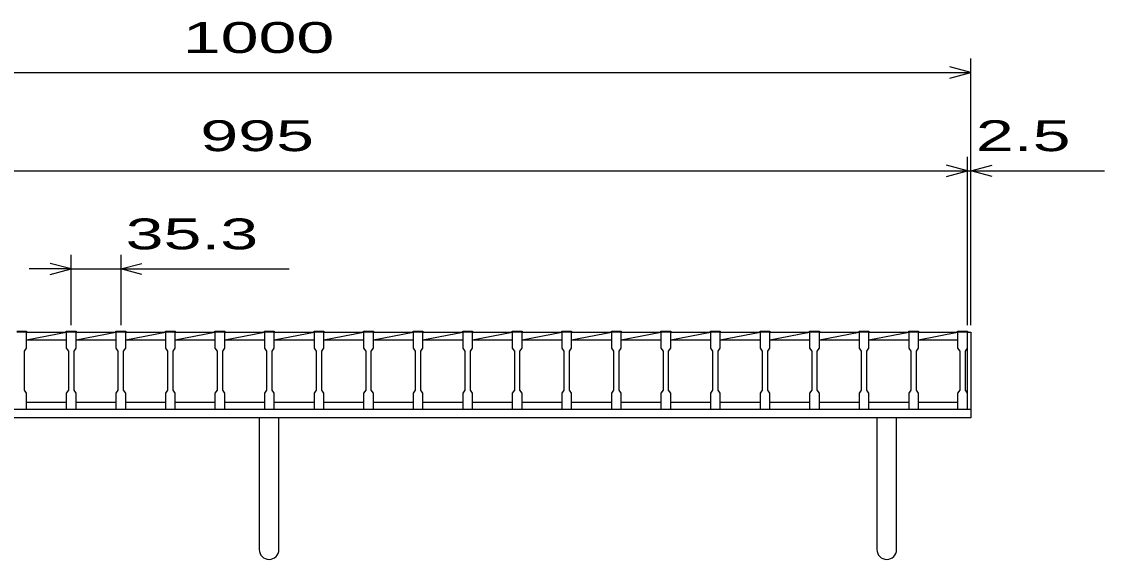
# Model space of a CAD drawing. Units: millimetres, scale not verified. Extents: x -1820 to 1731, y -1282 to 1054.
# Drawn here: x -1098 to -326, y -724 to -341 of the extents above; entities that cross this region are included whole.
import ezdxf
from ezdxf.enums import TextEntityAlignment as Align

# ---------------------------------------------------------------- set-up
doc = ezdxf.new("R2010")
doc.units = ezdxf.units.MM
doc.header["$LTSCALE"] = 10
for name, color, linetype, lineweight in [('16', 3, 'Continuous', 25), ('19', 6, 'Continuous', 25), ('22', 4, 'Continuous', 25)]:
    doc.layers.add(name, color=color, linetype=linetype, lineweight=lineweight)
doc.styles.add('ベクトル', font='')
doc.styles.get('ベクトル').set_extended_font_data('ベクトル')

msp = doc.modelspace()

# ---------------------------------------------------------------- linework, layer by layer
at = {"layer": '16'}
for p, q in [((-1101.3, -561.8), (-1094.3, -561.8)), ((-1094.3, -562.5), (-1101.3, -562.5)), ((-1094.3, -561.8), (-1094.3, -562.5)), ((-1094.3, -574), (-1094.3, -562.5)), ((-1094.3, -562.5), (-1066, -562.5)), ((-1094.3, -568), (-1066, -562.5)), ((-1066, -562.5), (-1066, -561.8)), ((-1066, -561.8), (-1059, -561.8)), ((-1066, -562.5), (-1066, -574)), ((-1059, -562.5), (-1066, -562.5)), ((-1059, -561.8), (-1059, -562.5)), ((-1059, -574), (-1059, -562.5)), ((-1059, -562.5), (-1030.7, -562.5)), ((-1059, -568), (-1030.7, -562.5)), ((-1030.7, -562.5), (-1030.7, -561.8)), ((-1030.7, -561.8), (-1023.7, -561.8)), ((-1030.7, -562.5), (-1030.7, -574)), ((-1023.7, -562.5), (-1030.7, -562.5)), ((-1023.7, -561.8), (-1023.7, -562.5)), ((-1023.7, -574), (-1023.7, -562.5)), ((-1023.7, -562.5), (-995.4, -562.5)), ((-1023.7, -568), (-995.4, -562.5)), ((-995.4, -562.5), (-995.4, -561.8)), ((-995.4, -561.8), (-988.4, -561.8)), ((-995.4, -562.5), (-995.4, -574)), ((-988.4, -562.5), (-995.4, -562.5)), ((-988.4, -561.8), (-988.4, -562.5)), ((-988.4, -574), (-988.4, -562.5)), ((-988.4, -562.5), (-960.1, -562.5)), ((-988.4, -568), (-960.1, -562.5)), ((-960.1, -562.5), (-960.1, -561.8)), ((-960.1, -561.8), (-953.1, -561.8)), ((-960.1, -562.5), (-960.1, -574)), ((-953.1, -562.5), (-960.1, -562.5)), ((-953.1, -561.8), (-953.1, -562.5)), ((-953.1, -574), (-953.1, -562.5)), ((-953.1, -562.5), (-924.8, -562.5)), ((-953.1, -568), (-924.8, -562.5)), ((-924.8, -562.5), (-924.8, -561.8)), ((-924.8, -561.8), (-917.8, -561.8)), ((-924.8, -562.5), (-924.8, -574)), ((-917.8, -562.5), (-924.8, -562.5)), ((-917.8, -561.8), (-917.8, -562.5)), ((-917.8, -574), (-917.8, -562.5)), ((-917.8, -562.5), (-889.5, -562.5)), ((-917.8, -568), (-889.5, -562.5)), ((-889.5, -562.5), (-889.5, -561.8)), ((-889.5, -561.8), (-882.5, -561.8)), ((-889.5, -562.5), (-889.5, -574)), ((-882.5, -562.5), (-889.5, -562.5)), ((-882.5, -561.8), (-882.5, -562.5)), ((-882.5, -574), (-882.5, -562.5)), ((-882.5, -562.5), (-854.2, -562.5)), ((-882.5, -568), (-854.2, -562.5)), ((-854.2, -562.5), (-854.2, -561.8)), ((-854.2, -561.8), (-847.2, -561.8)), ((-854.2, -562.5), (-854.2, -574)), ((-847.2, -562.5), (-854.2, -562.5)), ((-847.2, -561.8), (-847.2, -562.5)), ((-847.2, -574), (-847.2, -562.5)), ((-847.2, -562.5), (-818.9, -562.5)), ((-847.2, -568), (-818.9, -562.5)), ((-818.9, -562.5), (-818.9, -561.8)), ((-818.9, -561.8), (-811.9, -561.8)), ((-818.9, -562.5), (-818.9, -574)), ((-811.9, -562.5), (-818.9, -562.5)), ((-811.9, -561.8), (-811.9, -562.5)), ((-811.9, -574), (-811.9, -562.5)), ((-811.9, -562.5), (-783.6, -562.5)), ((-811.9, -568), (-783.6, -562.5)), ((-783.6, -562.5), (-783.6, -561.8)), ((-783.6, -561.8), (-776.6, -561.8)), ((-783.6, -562.5), (-783.6, -574)), ((-776.6, -562.5), (-783.6, -562.5)), ((-776.6, -561.8), (-776.6, -562.5)), ((-776.6, -574), (-776.6, -562.5)), ((-776.6, -562.5), (-748.3, -562.5)), ((-776.6, -568), (-748.3, -562.5)), ((-748.3, -562.5), (-748.3, -561.8)), ((-748.3, -561.8), (-741.3, -561.8)), ((-748.3, -562.5), (-748.3, -574)), ((-741.3, -562.5), (-748.3, -562.5)), ((-741.3, -561.8), (-741.3, -562.5)), ((-741.3, -574), (-741.3, -562.5)), ((-741.3, -562.5), (-713, -562.5)), ((-741.3, -568), (-713, -562.5)), ((-713, -562.5), (-713, -561.8)), ((-713, -561.8), (-706, -561.8)), ((-713, -562.5), (-713, -574)), ((-706, -562.5), (-713, -562.5)), ((-706, -561.8), (-706, -562.5)), ((-706, -574), (-706, -562.5)), ((-706, -562.5), (-677.7, -562.5)), ((-706, -568), (-677.7, -562.5)), ((-677.7, -562.5), (-677.7, -561.8)), ((-677.7, -561.8), (-670.7, -561.8)), ((-677.7, -562.5), (-677.7, -574)), ((-670.7, -562.5), (-677.7, -562.5)), ((-670.7, -561.8), (-670.7, -562.5)), ((-670.7, -574), (-670.7, -562.5)), ((-670.7, -562.5), (-642.4, -562.5)), ((-670.7, -568), (-642.4, -562.5)), ((-642.4, -562.5), (-642.4, -561.8)), ((-642.4, -561.8), (-635.4, -561.8)), ((-642.4, -562.5), (-642.4, -574)), ((-635.4, -562.5), (-642.4, -562.5)), ((-635.4, -561.8), (-635.4, -562.5)), ((-635.4, -574), (-635.4, -562.5)), ((-635.4, -562.5), (-607.1, -562.5)), ((-635.4, -568), (-607.1, -562.5)), ((-607.1, -562.5), (-607.1, -561.8)), ((-607.1, -561.8), (-600.1, -561.8)), ((-607.1, -562.5), (-607.1, -574)), ((-600.1, -562.5), (-607.1, -562.5)), ((-600.1, -561.8), (-600.1, -562.5)), ((-600.1, -574), (-600.1, -562.5)), ((-600.1, -562.5), (-571.8, -562.5)), ((-600.1, -568), (-571.8, -562.5)), ((-571.8, -562.5), (-571.8, -561.8)), ((-571.8, -561.8), (-564.8, -561.8)), ((-571.8, -562.5), (-571.8, -574)), ((-564.8, -562.5), (-571.8, -562.5)), ((-564.8, -561.8), (-564.8, -562.5)), ((-564.8, -574), (-564.8, -562.5)), ((-564.8, -562.5), (-536.5, -562.5)), ((-564.8, -568), (-536.5, -562.5)), ((-536.5, -562.5), (-536.5, -561.8)), ((-536.5, -561.8), (-529.5, -561.8)), ((-536.5, -562.5), (-536.5, -574)), ((-529.5, -562.5), (-536.5, -562.5)), ((-529.5, -561.8), (-529.5, -562.5)), ((-529.5, -574), (-529.5, -562.5)), ((-529.5, -562.5), (-501.2, -562.5)), ((-529.5, -568), (-501.2, -562.5)), ((-501.2, -562.5), (-501.2, -561.8)), ((-501.2, -561.8), (-494.2, -561.8)), ((-501.2, -562.5), (-501.2, -574)), ((-494.2, -562.5), (-501.2, -562.5)), ((-494.2, -561.8), (-494.2, -562.5)), ((-494.2, -574), (-494.2, -562.5)), ((-494.2, -562.5), (-465.9, -562.5)), ((-494.2, -568), (-465.9, -562.5)), ((-465.9, -562.5), (-465.9, -561.8)), ((-465.9, -561.8), (-458.9, -561.8)), ((-465.9, -562.5), (-465.9, -574)), ((-458.9, -562.5), (-465.9, -562.5)), ((-458.9, -561.8), (-458.9, -562.5)), ((-458.9, -574), (-458.9, -562.5)), ((-458.9, -562.5), (-431, -562.5)), ((-458.9, -568), (-431, -562.58)), ((-431, -562.5), (-431, -561.8)), ((-431, -561.8), (-424, -561.8)), ((-431, -562.5), (-431, -574)), ((-424, -562.5), (-431, -562.5)), ((-424, -561.8), (-424, -562.5)), ((-424, -574), (-424, -562.5)), ((-424, -612.5), (-424, -562.5)), ((-1094.3, -568), (-1066, -568)), ((-1059, -568), (-1030.7, -568)), ((-1023.7, -568), (-995.4, -568)), ((-988.4, -568), (-960.1, -568)), ((-953.1, -568), (-924.8, -568)), ((-917.8, -568), (-889.5, -568)), ((-882.5, -568), (-854.2, -568)), ((-847.2, -568), (-818.9, -568)), ((-811.9, -568), (-783.6, -568)), ((-776.6, -568), (-748.3, -568)), ((-741.3, -568), (-713, -568)), ((-706, -568), (-677.7, -568)), ((-670.7, -568), (-642.4, -568)), ((-635.4, -568), (-607.1, -568)), ((-600.1, -568), (-571.8, -568)), ((-564.8, -568), (-536.5, -568)), ((-529.5, -568), (-501.2, -568)), ((-494.2, -568), (-465.9, -568)), ((-458.9, -568), (-431, -568)), ((-1095.8, -576), (-1094.3, -574)), ((-1095.8, -604), (-1095.8, -576)), ((-1066, -574), (-1064.5, -576)), ((-1064.5, -576), (-1064.5, -604)), ((-1060.5, -576), (-1059, -574)), ((-1060.5, -604), (-1060.5, -576)), ((-1030.7, -574), (-1029.2, -576)), ((-1029.2, -576), (-1029.2, -604)), ((-1025.2, -576), (-1023.7, -574)), ((-1025.2, -604), (-1025.2, -576)), ((-995.4, -574), (-993.9, -576)), ((-993.9, -576), (-993.9, -604)), ((-989.9, -576), (-988.4, -574)), ((-989.9, -604), (-989.9, -576)), ((-960.1, -574), (-958.6, -576)), ((-958.6, -576), (-958.6, -604)), ((-954.6, -576), (-953.1, -574)), ((-954.6, -604), (-954.6, -576)), ((-924.8, -574), (-923.3, -576)), ((-923.3, -576), (-923.3, -604)), ((-919.3, -576), (-917.8, -574)), ((-919.3, -604), (-919.3, -576)), ((-889.5, -574), (-888, -576)), ((-888, -576), (-888, -604)), ((-884, -576), (-882.5, -574)), ((-884, -604), (-884, -576)), ((-854.2, -574), (-852.7, -576)), ((-852.7, -576), (-852.7, -604)), ((-848.7, -576), (-847.2, -574)), ((-848.7, -604), (-848.7, -576)), ((-818.9, -574), (-817.4, -576)), ((-817.4, -576), (-817.4, -604)), ((-813.4, -576), (-811.9, -574)), ((-813.4, -604), (-813.4, -576)), ((-783.6, -574), (-782.1, -576)), ((-782.1, -576), (-782.1, -604)), ((-778.1, -576), (-776.6, -574)), ((-778.1, -604), (-778.1, -576)), ((-748.3, -574), (-746.8, -576)), ((-746.8, -576), (-746.8, -604)), ((-742.8, -576), (-741.3, -574)), ((-742.8, -604), (-742.8, -576)), ((-713, -574), (-711.5, -576)), ((-711.5, -576), (-711.5, -604)), ((-707.5, -576), (-706, -574)), ((-707.5, -604), (-707.5, -576)), ((-677.7, -574), (-676.2, -576)), ((-676.2, -576), (-676.2, -604)), ((-672.2, -576), (-670.7, -574)), ((-672.2, -604), (-672.2, -576)), ((-642.4, -574), (-640.9, -576)), ((-640.9, -576), (-640.9, -604)), ((-636.9, -576), (-635.4, -574)), ((-636.9, -604), (-636.9, -576)), ((-607.1, -574), (-605.6, -576)), ((-605.6, -576), (-605.6, -604)), ((-601.6, -576), (-600.1, -574)), ((-601.6, -604), (-601.6, -576)), ((-571.8, -574), (-570.3, -576)), ((-570.3, -576), (-570.3, -604)), ((-566.3, -576), (-564.8, -574)), ((-566.3, -604), (-566.3, -576)), ((-536.5, -574), (-535, -576)), ((-535, -576), (-535, -604)), ((-531, -576), (-529.5, -574)), ((-531, -604), (-531, -576)), ((-501.2, -574), (-499.7, -576)), ((-499.7, -576), (-499.7, -604)), ((-495.7, -576), (-494.2, -574)), ((-495.7, -604), (-495.7, -576)), ((-465.9, -574), (-464.4, -576)), ((-464.4, -576), (-464.4, -604)), ((-460.4, -576), (-458.9, -574)), ((-460.4, -604), (-460.4, -576)), ((-431, -574), (-429.5, -576)), ((-429.5, -576), (-429.5, -604)), ((-425.5, -576), (-424, -574)), ((-425.5, -604), (-425.5, -576)), ((-1094.3, -606), (-1095.8, -604)), ((-1094.3, -617.5), (-1094.3, -606)), ((-1064.5, -604), (-1066, -606)), ((-1066, -606), (-1066, -617.5)), ((-1059, -606), (-1060.5, -604)), ((-1059, -617.5), (-1059, -606)), ((-1029.2, -604), (-1030.7, -606)), ((-1030.7, -606), (-1030.7, -617.5)), ((-1023.7, -606), (-1025.2, -604)), ((-1023.7, -617.5), (-1023.7, -606)), ((-993.9, -604), (-995.4, -606)), ((-995.4, -606), (-995.4, -617.5)), ((-988.4, -606), (-989.9, -604)), ((-988.4, -617.5), (-988.4, -606)), ((-958.6, -604), (-960.1, -606)), ((-960.1, -606), (-960.1, -617.5)), ((-953.1, -606), (-954.6, -604)), ((-953.1, -617.5), (-953.1, -606)), ((-923.3, -604), (-924.8, -606)), ((-924.8, -606), (-924.8, -617.5)), ((-917.8, -606), (-919.3, -604)), ((-917.8, -617.5), (-917.8, -606)), ((-888, -604), (-889.5, -606)), ((-889.5, -606), (-889.5, -617.5)), ((-882.5, -606), (-884, -604)), ((-882.5, -617.5), (-882.5, -606)), ((-852.7, -604), (-854.2, -606)), ((-854.2, -606), (-854.2, -617.5)), ((-847.2, -606), (-848.7, -604)), ((-847.2, -617.5), (-847.2, -606)), ((-817.4, -604), (-818.9, -606)), ((-818.9, -606), (-818.9, -617.5)), ((-811.9, -606), (-813.4, -604)), ((-811.9, -617.5), (-811.9, -606)), ((-782.1, -604), (-783.6, -606)), ((-783.6, -606), (-783.6, -617.5)), ((-776.6, -606), (-778.1, -604)), ((-776.6, -617.5), (-776.6, -606)), ((-746.8, -604), (-748.3, -606)), ((-748.3, -606), (-748.3, -617.5)), ((-741.3, -606), (-742.8, -604)), ((-741.3, -617.5), (-741.3, -606)), ((-711.5, -604), (-713, -606)), ((-713, -606), (-713, -617.5)), ((-706, -606), (-707.5, -604)), ((-706, -617.5), (-706, -606)), ((-676.2, -604), (-677.7, -606)), ((-677.7, -606), (-677.7, -617.5)), ((-670.7, -606), (-672.2, -604)), ((-670.7, -617.5), (-670.7, -606)), ((-640.9, -604), (-642.4, -606)), ((-642.4, -606), (-642.4, -617.5)), ((-635.4, -606), (-636.9, -604)), ((-635.4, -617.5), (-635.4, -606)), ((-605.6, -604), (-607.1, -606)), ((-607.1, -606), (-607.1, -617.5)), ((-600.1, -606), (-601.6, -604)), ((-600.1, -617.5), (-600.1, -606)), ((-570.3, -604), (-571.8, -606)), ((-571.8, -606), (-571.8, -617.5)), ((-564.8, -606), (-566.3, -604)), ((-564.8, -617.5), (-564.8, -606)), ((-535, -604), (-536.5, -606)), ((-536.5, -606), (-536.5, -617.5)), ((-529.5, -606), (-531, -604)), ((-529.5, -617.5), (-529.5, -606)), ((-499.7, -604), (-501.2, -606)), ((-501.2, -606), (-501.2, -617.5)), ((-494.2, -606), (-495.7, -604)), ((-494.2, -617.5), (-494.2, -606)), ((-464.4, -604), (-465.9, -606)), ((-465.9, -606), (-465.9, -617.5)), ((-458.9, -606), (-460.4, -604)), ((-458.9, -617.5), (-458.9, -606)), ((-429.5, -604), (-431, -606)), ((-431, -606), (-431, -617.5)), ((-424, -606), (-425.5, -604)), ((-424, -617.5), (-424, -606)), ((-1094.3, -612.5), (-1066, -612.5)), ((-1059, -612.5), (-1030.7, -612.5)), ((-1023.7, -612.5), (-995.4, -612.5)), ((-988.4, -612.5), (-960.1, -612.5)), ((-953.1, -612.5), (-924.8, -612.5)), ((-917.8, -612.5), (-889.5, -612.5)), ((-882.5, -612.5), (-854.2, -612.5)), ((-847.2, -612.5), (-818.9, -612.5)), ((-811.9, -612.5), (-783.6, -612.5)), ((-776.6, -612.5), (-748.3, -612.5)), ((-741.3, -612.5), (-713, -612.5)), ((-706, -612.5), (-677.7, -612.5)), ((-670.7, -612.5), (-642.4, -612.5)), ((-635.4, -612.5), (-607.1, -612.5)), ((-600.1, -612.5), (-571.8, -612.5)), ((-564.8, -612.5), (-536.5, -612.5)), ((-529.5, -612.5), (-501.2, -612.5)), ((-494.2, -612.5), (-465.9, -612.5)), ((-458.9, -612.5), (-431, -612.5)), ((-1101.3, -617.5), (-1094.3, -617.5)), ((-1066, -617.5), (-1059, -617.5)), ((-1030.7, -617.5), (-1023.7, -617.5)), ((-995.4, -617.5), (-988.4, -617.5)), ((-960.1, -617.5), (-953.1, -617.5)), ((-924.8, -617.5), (-917.8, -617.5)), ((-889.5, -617.5), (-882.5, -617.5)), ((-854.2, -617.5), (-847.2, -617.5)), ((-818.9, -617.5), (-811.9, -617.5)), ((-783.6, -617.5), (-776.6, -617.5)), ((-748.3, -617.5), (-741.3, -617.5)), ((-713, -617.5), (-706, -617.5)), ((-677.7, -617.5), (-670.7, -617.5)), ((-642.4, -617.5), (-635.4, -617.5)), ((-607.1, -617.5), (-600.1, -617.5)), ((-571.8, -617.5), (-564.8, -617.5)), ((-536.5, -617.5), (-529.5, -617.5)), ((-501.2, -617.5), (-494.2, -617.5)), ((-465.9, -617.5), (-458.9, -617.5)), ((-431, -617.5), (-424, -617.5))]:
    msp.add_line(p, q, dxfattribs=at)
at = {"layer": '19'}
for p, q in [((-424, -562.5), (-421.5, -562.5)), ((-421.5, -562.5), (-421.5, -617.5)), ((-1421.5, -617.5), (-421.5, -617.5)), ((-421.5, -623.5), (-1421.5, -623.5)), ((-928.5, -623.5), (-928.5, -717.5)), ((-914.5, -717.5), (-914.5, -623.5)), ((-488.5, -623.5), (-488.5, -717.5)), ((-474.5, -717.5), (-474.5, -623.5)), ((-421.5, -617.5), (-421.5, -623.5))]:
    msp.add_line(p, q, dxfattribs=at)
for centre in [(-921.5, -717.5), (-481.5, -717.5)]:
    msp.add_arc(centre, 7, 180, 0, dxfattribs=at)
at = {"layer": '22'}
for p, q in [((-421.5, -557.5), (-421.5, -367.5)), ((-1421.5, -377.5), (-421.5, -377.5)), ((-421.5, -377.5), (-436.5, -373.5)), ((-436.5, -381.5), (-421.5, -377.5)), ((-424, -557.5), (-424, -437.5)), ((-421.5, -557.5), (-421.5, -437.5)), ((-424, -447.5), (-439, -443.5)), ((-421.5, -447.5), (-406.5, -443.5)), ((-1419, -447.5), (-424, -447.5)), ((-439, -451.5), (-424, -447.5)), ((-424, -447.5), (-421.5, -447.5)), ((-406.5, -451.5), (-421.5, -447.5)), ((-421.5, -447.5), (-326.5, -447.5)), ((-1062.5, -557.5), (-1062.5, -507.5)), ((-1027.2, -507.5), (-1027.2, -557.5)), ((-1062.5, -517.5), (-1077.5, -513.5)), ((-1027.2, -517.5), (-1012.2, -513.5)), ((-1062.5, -517.5), (-1092.5, -517.5)), ((-1077.5, -521.5), (-1062.5, -517.5)), ((-1062.5, -517.5), (-1027.2, -517.5)), ((-1012.2, -521.5), (-1027.2, -517.5)), ((-1027.2, -517.5), (-907.2, -517.5))]:
    msp.add_line(p, q, dxfattribs=at)

# ---------------------------------------------------------------- texts
at = {"layer": '22', "color": 2, "style": 'ベクトル', "width": 1.65}
for s, p in [(' 1000 ', (-996.5, -352.5)), (' 995 ', (-984, -422.5)), (' 2.5 ', (-431.5, -422.5)), (' 35.3 ', (-1037.2, -492.5))]:
    msp.add_text(s, height=21.99, dxfattribs=at).set_placement(p, align=Align.MIDDLE_LEFT)

doc.saveas('drawing.dxf')
